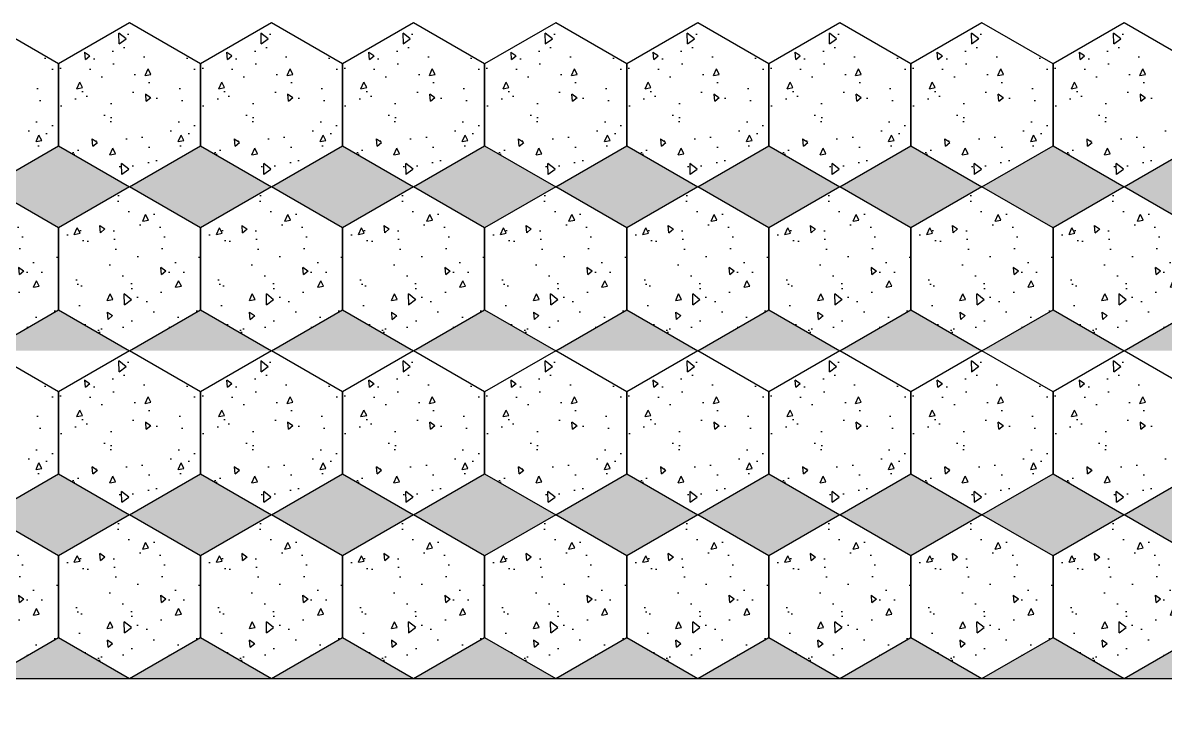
# Model space of a CAD drawing. Header units: millimetres. Extents: x 86441 to 190201, y 16532 to 98188.
# Drawn here: x 153489 to 154989, y 31825 to 32724 of the extents above; entities that cross this region are included whole.
import ezdxf

# ---------------------------------------------------------------- set-up
doc = ezdxf.new("R2010")
doc.units = ezdxf.units.MM
doc.header["$LTSCALE"] = 0.1
doc.layers.add('COLUMN', color=1, linetype='Continuous', lineweight=0)

msp = doc.modelspace()

# ---------------------------------------------------------------- hatches: boundary and pattern name
at = {"true_color": 0xa19859, "transparency": 33554687}
h = msp.add_hatch(dxfattribs=at)
h.set_pattern_fill('AR-CONC', color=55, scale=0.5, angle=45)
h.set_pattern_definition([(95, (65065.4, 13445.756), (70.047325, 58.77669), [9.525, -104.775]), (40, (65065.4, 13445.76), (-80.00923, 55.08836), [7.62, -83.82029]), (145.45144, (65071.23, 13450.65), (-9.9619, 113.86505), [8.095, -89.04512]), (91.1842, (65047.44, 13463.72), (110.70512, 80.9767), [14.2875, -157.1625]), (141.63556, (65056.66, 13470.46), (-3.5433, 171.41338), [12.14251, -133.5678]), (36.18415, (65047.44, 13463.72), (-3.5433, 171.41338), [11.42998, -125.72987]), (66, (65060.91, 13468.21), (89.75999, 17.447575), [9.525, -104.775]), (11, (65060.91, 13468.21), (-43.26996, 86.9706), [7.62, -83.82]), (116.45145, (65068.39, 13469.66), (46.49003, 104.41817), [8.095, -89.04497]), (82.5, (65065.397, 13445.756), (-28.802735, 30.986707), [0, -82.804, 0, -85.09, 0, -84.1375]), (52.5, (65065.397, 13445.756), (-11.794864, 59.0435), [0, -48.514, 0, -80.899, 0, -32.0675]), (12.5, (65045.37, 13425.73), (49.963932, 45.913098), [0, -31.75, 0, -99.06, 0, -131.445]), (2.5, (65036.39, 13416.75), (43.381952, 61.361196), [0, -41.275, 0, -65.786, 0, -93.345])])
h.paths.add_polyline_path([(153349.6, 32347.2), (153442.9, 32293.3), (153536.1, 32347.2), (153536.1, 32454.9), (153442.9, 32508.7), (153349.6, 32454.9)])
h.paths.add_polyline_path([(153349.6, 32562.6), (153442.9, 32508.7), (153536.1, 32562.6), (153536.1, 32670.3), (153442.9, 32724.2), (153349.6, 32670.3)])
h = msp.add_hatch(dxfattribs=at)
h.set_pattern_fill('AR-CONC', color=55, scale=0.5, angle=45)
h.set_pattern_definition([(95, (65251.964, 13445.756), (70.047325, 58.77669), [9.525, -104.775]), (40, (65251.96, 13445.76), (-80.00923, 55.08836), [7.62, -83.82029]), (145.45144, (65257.8, 13450.65), (-9.9619, 113.86505), [8.095, -89.04512]), (91.1842, (65234, 13463.72), (110.70512, 80.9767), [14.2875, -157.1625]), (141.63556, (65243.23, 13470.46), (-3.5433, 171.41338), [12.14251, -133.5678]), (36.18415, (65234, 13463.72), (-3.5433, 171.41338), [11.42998, -125.72987]), (66, (65247.474, 13468.21), (89.75999, 17.447575), [9.525, -104.775]), (11, (65247.47, 13468.21), (-43.26996, 86.9706), [7.62, -83.82]), (116.45145, (65254.95, 13469.66), (46.49003, 104.41817), [8.095, -89.04497]), (82.5, (65251.964, 13445.756), (-28.802735, 30.986707), [0, -82.804, 0, -85.09, 0, -84.1375]), (52.5, (65251.964, 13445.756), (-11.794864, 59.0435), [0, -48.514, 0, -80.899, 0, -32.0675]), (12.5, (65231.938, 13425.73), (49.963932, 45.913098), [0, -31.75, 0, -99.06, 0, -131.445]), (2.5, (65222.96, 13416.75), (43.381952, 61.361196), [0, -41.275, 0, -65.786, 0, -93.345])])
h.paths.add_polyline_path([(153536.1, 32347.2), (153629.4, 32293.3), (153722.7, 32347.2), (153722.7, 32454.9), (153629.4, 32508.7), (153536.1, 32454.9)])
h.paths.add_polyline_path([(153536.1, 32562.6), (153629.4, 32508.7), (153722.7, 32562.6), (153722.7, 32670.3), (153629.4, 32724.2), (153536.1, 32670.3)])
h = msp.add_hatch(dxfattribs=at)
h.set_pattern_fill('AR-CONC', color=55, scale=0.5, angle=45)
h.set_pattern_definition([(95, (65438.53, 13445.756), (70.047325, 58.77669), [9.525, -104.775]), (40, (65438.53, 13445.76), (-80.00923, 55.08836), [7.62, -83.82029]), (145.45144, (65444.37, 13450.65), (-9.9619, 113.86505), [8.095, -89.04512]), (91.1842, (65420.57, 13463.72), (110.70512, 80.9767), [14.2875, -157.1625]), (141.63556, (65429.8, 13470.46), (-3.5433, 171.41338), [12.14251, -133.5678]), (36.18415, (65420.57, 13463.72), (-3.5433, 171.41338), [11.42998, -125.72987]), (66, (65434.04, 13468.21), (89.75999, 17.447575), [9.525, -104.775]), (11, (65434.04, 13468.21), (-43.26996, 86.9706), [7.62, -83.82]), (116.45145, (65441.52, 13469.66), (46.49003, 104.41817), [8.095, -89.04497]), (82.5, (65438.532, 13445.756), (-28.802735, 30.986707), [0, -82.804, 0, -85.09, 0, -84.1375]), (52.5, (65438.53, 13445.756), (-11.794864, 59.0435), [0, -48.514, 0, -80.899, 0, -32.0675]), (12.5, (65418.506, 13425.73), (49.963932, 45.913098), [0, -31.75, 0, -99.06, 0, -131.445]), (2.5, (65409.525, 13416.75), (43.381952, 61.361196), [0, -41.275, 0, -65.786, 0, -93.345])])
h.paths.add_polyline_path([(153722.7, 32347.2), (153816, 32293.3), (153909.3, 32347.2), (153909.3, 32454.9), (153816, 32508.7), (153722.7, 32454.9)])
h.paths.add_polyline_path([(153722.7, 32562.6), (153816, 32508.7), (153909.3, 32562.6), (153909.3, 32670.3), (153816, 32724.2), (153722.7, 32670.3)])
h = msp.add_hatch(dxfattribs=at)
h.set_pattern_fill('AR-CONC', color=55, scale=0.5, angle=45)
h.set_pattern_definition([(95, (65625.1, 13445.756), (70.047325, 58.77669), [9.525, -104.775]), (40, (65625.1, 13445.76), (-80.00923, 55.08836), [7.62, -83.82029]), (145.45144, (65630.94, 13450.65), (-9.9619, 113.86505), [8.095, -89.04512]), (91.1842, (65607.14, 13463.72), (110.70512, 80.9767), [14.2875, -157.1625]), (141.63556, (65616.36, 13470.46), (-3.5433, 171.41338), [12.14251, -133.5678]), (36.18415, (65607.14, 13463.72), (-3.5433, 171.41338), [11.42998, -125.72987]), (66, (65620.61, 13468.21), (89.75999, 17.447575), [9.525, -104.775]), (11, (65620.61, 13468.21), (-43.26996, 86.9706), [7.62, -83.82]), (116.45145, (65628.09, 13469.66), (46.49003, 104.41817), [8.095, -89.04497]), (82.5, (65625.1, 13445.756), (-28.802735, 30.986707), [0, -82.804, 0, -85.09, 0, -84.1375]), (52.5, (65625.1, 13445.756), (-11.794864, 59.0435), [0, -48.514, 0, -80.899, 0, -32.0675]), (12.5, (65605.073, 13425.73), (49.963932, 45.913098), [0, -31.75, 0, -99.06, 0, -131.445]), (2.5, (65596.093, 13416.75), (43.381952, 61.361196), [0, -41.275, 0, -65.786, 0, -93.345])])
h.paths.add_polyline_path([(153909.3, 32347.2), (154002.6, 32293.3), (154095.8, 32347.2), (154095.8, 32454.9), (154002.6, 32508.7), (153909.3, 32454.9)])
h.paths.add_polyline_path([(153909.3, 32562.6), (154002.6, 32508.7), (154095.8, 32562.6), (154095.8, 32670.3), (154002.6, 32724.2), (153909.3, 32670.3)])
h = msp.add_hatch(dxfattribs=at)
h.set_pattern_fill('AR-CONC', color=55, scale=0.5, angle=45)
h.set_pattern_definition([(95, (65811.67, 13445.756), (70.047325, 58.77669), [9.525, -104.775]), (40, (65811.67, 13445.76), (-80.00923, 55.08836), [7.62, -83.82029]), (145.45144, (65817.5, 13450.65), (-9.9619, 113.86505), [8.095, -89.04512]), (91.1842, (65793.71, 13463.72), (110.70512, 80.9767), [14.2875, -157.1625]), (141.63556, (65802.93, 13470.46), (-3.5433, 171.41338), [12.14251, -133.5678]), (36.18415, (65793.7, 13463.72), (-3.5433, 171.41338), [11.42998, -125.72987]), (66, (65807.18, 13468.21), (89.75999, 17.447575), [9.525, -104.775]), (11, (65807.18, 13468.21), (-43.26996, 86.9706), [7.62, -83.82]), (116.45145, (65814.66, 13469.66), (46.49003, 104.41817), [8.095, -89.04497]), (82.5, (65811.667, 13445.756), (-28.802735, 30.986707), [0, -82.804, 0, -85.09, 0, -84.1375]), (52.5, (65811.667, 13445.756), (-11.794864, 59.0435), [0, -48.514, 0, -80.899, 0, -32.0675]), (12.5, (65791.64, 13425.73), (49.963932, 45.913098), [0, -31.75, 0, -99.06, 0, -131.445]), (2.5, (65782.66, 13416.75), (43.381952, 61.361196), [0, -41.275, 0, -65.786, 0, -93.345])])
h.paths.add_polyline_path([(154095.8, 32347.2), (154189.1, 32293.3), (154282.4, 32347.2), (154282.4, 32454.9), (154189.1, 32508.7), (154095.8, 32454.9)])
h.paths.add_polyline_path([(154095.8, 32562.6), (154189.1, 32508.7), (154282.4, 32562.6), (154282.4, 32670.3), (154189.1, 32724.2), (154095.8, 32670.3)])
h = msp.add_hatch(dxfattribs=at)
h.set_pattern_fill('AR-CONC', color=55, scale=0.5, angle=45)
h.set_pattern_definition([(95, (65998.234, 13445.756), (70.047325, 58.77669), [9.525, -104.775]), (40, (65998.23, 13445.76), (-80.00923, 55.08836), [7.62, -83.82029]), (145.45144, (66004.07, 13450.65), (-9.9619, 113.86505), [8.095, -89.04512]), (91.1842, (65980.27, 13463.72), (110.70512, 80.9767), [14.2875, -157.1625]), (141.63556, (65989.5, 13470.46), (-3.5433, 171.41338), [12.14251, -133.5678]), (36.18415, (65980.27, 13463.72), (-3.5433, 171.41338), [11.42998, -125.72987]), (66, (65993.744, 13468.21), (89.75999, 17.447575), [9.525, -104.775]), (11, (65993.74, 13468.21), (-43.26996, 86.9706), [7.62, -83.82]), (116.45145, (66001.22, 13469.66), (46.49003, 104.41817), [8.095, -89.04497]), (82.5, (65998.234, 13445.756), (-28.802735, 30.986707), [0, -82.804, 0, -85.09, 0, -84.1375]), (52.5, (65998.234, 13445.756), (-11.794864, 59.0435), [0, -48.514, 0, -80.899, 0, -32.0675]), (12.5, (65978.21, 13425.73), (49.963932, 45.913098), [0, -31.75, 0, -99.06, 0, -131.445]), (2.5, (65969.23, 13416.75), (43.381952, 61.361196), [0, -41.275, 0, -65.786, 0, -93.345])])
h.paths.add_polyline_path([(154282.4, 32347.2), (154375.7, 32293.3), (154469, 32347.2), (154469, 32454.9), (154375.7, 32508.7), (154282.4, 32454.9)])
h.paths.add_polyline_path([(154282.4, 32562.6), (154375.7, 32508.7), (154469, 32562.6), (154469, 32670.3), (154375.7, 32724.2), (154282.4, 32670.3)])
h = msp.add_hatch(dxfattribs=at)
h.set_pattern_fill('AR-CONC', color=55, scale=0.5, angle=45)
h.set_pattern_definition([(95, (66184.8, 13445.756), (70.047325, 58.77669), [9.525, -104.775]), (40, (66184.8, 13445.76), (-80.00923, 55.08836), [7.62, -83.82029]), (145.45144, (66190.64, 13450.65), (-9.9619, 113.86505), [8.095, -89.04512]), (91.1842, (66166.84, 13463.72), (110.70512, 80.9767), [14.2875, -157.1625]), (141.63556, (66176.07, 13470.46), (-3.5433, 171.41338), [12.14251, -133.5678]), (36.18415, (66166.84, 13463.72), (-3.5433, 171.41338), [11.42998, -125.72987]), (66, (66180.31, 13468.21), (89.75999, 17.447575), [9.525, -104.775]), (11, (66180.31, 13468.21), (-43.26996, 86.9706), [7.62, -83.82]), (116.45145, (66187.79, 13469.66), (46.49003, 104.41817), [8.095, -89.04497]), (82.5, (66184.802, 13445.756), (-28.802735, 30.986707), [0, -82.804, 0, -85.09, 0, -84.1375]), (52.5, (66184.8, 13445.756), (-11.794864, 59.0435), [0, -48.514, 0, -80.899, 0, -32.0675]), (12.5, (66164.776, 13425.73), (49.963932, 45.913098), [0, -31.75, 0, -99.06, 0, -131.445]), (2.5, (66155.796, 13416.75), (43.381952, 61.361196), [0, -41.275, 0, -65.786, 0, -93.345])])
h.paths.add_polyline_path([(154469, 32347.2), (154562.3, 32293.3), (154655.5, 32347.2), (154655.5, 32454.9), (154562.3, 32508.7), (154469, 32454.9)])
h.paths.add_polyline_path([(154469, 32562.6), (154562.3, 32508.7), (154655.5, 32562.6), (154655.5, 32670.3), (154562.3, 32724.2), (154469, 32670.3)])
h = msp.add_hatch(dxfattribs=at)
h.set_pattern_fill('AR-CONC', color=55, scale=0.5, angle=45)
h.set_pattern_definition([(95, (66371.37, 13445.756), (70.047325, 58.77669), [9.525, -104.775]), (40, (66371.37, 13445.76), (-80.00923, 55.08836), [7.62, -83.82029]), (145.45144, (66377.21, 13450.65), (-9.9619, 113.86505), [8.095, -89.04512]), (91.1842, (66353.41, 13463.72), (110.70512, 80.9767), [14.2875, -157.1625]), (141.63556, (66362.63, 13470.46), (-3.5433, 171.41338), [12.14251, -133.5678]), (36.18415, (66353.41, 13463.72), (-3.5433, 171.41338), [11.42998, -125.72987]), (66, (66366.88, 13468.21), (89.75999, 17.447575), [9.525, -104.775]), (11, (66366.88, 13468.21), (-43.26996, 86.9706), [7.62, -83.82]), (116.45145, (66374.36, 13469.66), (46.49003, 104.41817), [8.095, -89.04497]), (82.5, (66371.37, 13445.756), (-28.802735, 30.986707), [0, -82.804, 0, -85.09, 0, -84.1375]), (52.5, (66371.37, 13445.756), (-11.794864, 59.0435), [0, -48.514, 0, -80.899, 0, -32.0675]), (12.5, (66351.344, 13425.73), (49.963932, 45.913098), [0, -31.75, 0, -99.06, 0, -131.445]), (2.5, (66342.363, 13416.75), (43.381952, 61.361196), [0, -41.275, 0, -65.786, 0, -93.345])])
h.paths.add_polyline_path([(154655.5, 32347.2), (154748.8, 32293.3), (154842.1, 32347.2), (154842.1, 32454.9), (154748.8, 32508.7), (154655.5, 32454.9)])
h.paths.add_polyline_path([(154655.5, 32562.6), (154748.8, 32508.7), (154842.1, 32562.6), (154842.1, 32670.3), (154748.8, 32724.2), (154655.5, 32670.3)])
h = msp.add_hatch(dxfattribs=at)
h.set_pattern_fill('AR-CONC', color=55, scale=0.5, angle=45)
h.set_pattern_definition([(95, (66557.94, 13445.756), (70.047325, 58.77669), [9.525, -104.775]), (40, (66557.94, 13445.76), (-80.00923, 55.08836), [7.62, -83.82029]), (145.45144, (66563.77, 13450.65), (-9.9619, 113.86505), [8.095, -89.04512]), (91.1842, (66539.98, 13463.72), (110.70512, 80.9767), [14.2875, -157.1625]), (141.63556, (66549.2, 13470.46), (-3.5433, 171.41338), [12.14251, -133.5678]), (36.18415, (66539.98, 13463.72), (-3.5433, 171.41338), [11.42998, -125.72987]), (66, (66553.45, 13468.21), (89.75999, 17.447575), [9.525, -104.775]), (11, (66553.45, 13468.21), (-43.26996, 86.9706), [7.62, -83.82]), (116.45145, (66560.93, 13469.66), (46.49003, 104.41817), [8.095, -89.04497]), (82.5, (66557.937, 13445.756), (-28.802735, 30.986707), [0, -82.804, 0, -85.09, 0, -84.1375]), (52.5, (66557.937, 13445.756), (-11.794864, 59.0435), [0, -48.514, 0, -80.899, 0, -32.0675]), (12.5, (66537.91, 13425.73), (49.963932, 45.913098), [0, -31.75, 0, -99.06, 0, -131.445]), (2.5, (66528.93, 13416.75), (43.381952, 61.361196), [0, -41.275, 0, -65.786, 0, -93.345])])
h.paths.add_polyline_path([(154842.1, 32347.2), (154935.4, 32293.3), (155028.7, 32347.2), (155028.7, 32454.9), (154935.4, 32508.7), (154842.1, 32454.9)])
h.paths.add_polyline_path([(154842.1, 32562.6), (154935.4, 32508.7), (155028.7, 32562.6), (155028.7, 32670.3), (154935.4, 32724.2), (154842.1, 32670.3)])
at = {"true_color": 0xffffff, "transparency": 33554687}
h = msp.add_hatch(color=7, dxfattribs=at)
h.dxf.hatch_style = 1
h.set_gradient(color1=(114, 89, 52), color2=(161, 152, 89))
h.paths.add_polyline_path([(153629.4, 32508.7), (153536.1, 32562.6), (153442.9, 32508.7), (153536.1, 32454.9)])
h.paths.add_polyline_path([(153536.1, 32347.2), (153442.9, 32293.3), (153629.4, 32293.3)])
h = msp.add_hatch(color=7, dxfattribs=at)
h.dxf.hatch_style = 1
h.set_gradient(color1=(114, 89, 52), color2=(161, 152, 89))
h.paths.add_polyline_path([(153722.7, 32562.6), (153629.4, 32508.7), (153722.7, 32454.9), (153816, 32508.7)])
h.paths.add_polyline_path([(153722.7, 32347.2), (153629.4, 32293.3), (153816, 32293.3)])
h = msp.add_hatch(color=7, dxfattribs=at)
h.dxf.hatch_style = 1
h.set_gradient(color1=(114, 89, 52), color2=(161, 152, 89))
h.paths.add_polyline_path([(154002.6, 32508.7), (153909.3, 32562.6), (153816, 32508.7), (153909.3, 32454.9)])
h.paths.add_polyline_path([(153909.3, 32347.2), (153816, 32293.3), (154002.6, 32293.3)])
h = msp.add_hatch(color=7, dxfattribs=at)
h.dxf.hatch_style = 1
h.set_gradient(color1=(114, 89, 52), color2=(161, 152, 89))
h.paths.add_polyline_path([(154095.8, 32562.6), (154002.6, 32508.7), (154095.8, 32454.9), (154189.1, 32508.7)])
h.paths.add_polyline_path([(154095.8, 32347.2), (154002.6, 32293.3), (154189.1, 32293.3)])
h = msp.add_hatch(color=7, dxfattribs=at)
h.dxf.hatch_style = 1
h.set_gradient(color1=(114, 89, 52), color2=(161, 152, 89))
h.paths.add_polyline_path([(154375.7, 32508.7), (154282.4, 32562.6), (154189.1, 32508.7), (154282.4, 32454.9)])
h.paths.add_polyline_path([(154282.4, 32347.2), (154189.1, 32293.3), (154375.7, 32293.3)])
h = msp.add_hatch(color=7, dxfattribs=at)
h.dxf.hatch_style = 1
h.set_gradient(color1=(114, 89, 52), color2=(161, 152, 89))
h.paths.add_polyline_path([(154469, 32562.6), (154375.7, 32508.7), (154469, 32454.9), (154562.3, 32508.7)])
h.paths.add_polyline_path([(154469, 32347.2), (154375.7, 32293.3), (154562.3, 32293.3)])
h = msp.add_hatch(color=7, dxfattribs=at)
h.dxf.hatch_style = 1
h.set_gradient(color1=(114, 89, 52), color2=(161, 152, 89))
h.paths.add_polyline_path([(154748.8, 32508.7), (154655.5, 32562.6), (154562.3, 32508.7), (154655.5, 32454.9)])
h.paths.add_polyline_path([(154655.5, 32347.2), (154562.3, 32293.3), (154748.8, 32293.3)])
h = msp.add_hatch(color=7, dxfattribs=at)
h.dxf.hatch_style = 1
h.set_gradient(color1=(114, 89, 52), color2=(161, 152, 89))
h.paths.add_polyline_path([(154842.1, 32562.6), (154748.8, 32508.7), (154842.1, 32454.9), (154935.4, 32508.7)])
h.paths.add_polyline_path([(154842.1, 32347.2), (154748.8, 32293.3), (154935.4, 32293.3)])
h = msp.add_hatch(color=7, dxfattribs=at)
h.dxf.hatch_style = 1
h.set_gradient(color1=(114, 89, 52), color2=(161, 152, 89))
h.paths.add_polyline_path([(155122, 32508.7), (155028.7, 32562.6), (154935.4, 32508.7), (155028.7, 32454.9)])
h.paths.add_polyline_path([(155028.7, 32347.2), (154935.4, 32293.3), (155122, 32293.3)])
at = {"true_color": 0xa19859, "transparency": 33554687}
h = msp.add_hatch(dxfattribs=at)
h.set_pattern_fill('AR-CONC', color=55, scale=0.5, angle=45)
h.set_pattern_definition([(95, (65065.4, 13014.9), (70.047325, 58.77669), [9.525, -104.775]), (40, (65065.4, 13014.9), (-80.00923, 55.08836), [7.62, -83.82029]), (145.45144, (65071.23, 13019.795), (-9.9619, 113.86505), [8.095, -89.04512]), (91.1842, (65047.44, 13032.86), (110.70512, 80.9767), [14.2875, -157.1625]), (141.63556, (65056.66, 13039.6), (-3.5433, 171.41338), [12.14251, -133.5678]), (36.18415, (65047.44, 13032.86), (-3.5433, 171.41338), [11.42998, -125.72987]), (66, (65060.91, 13037.35), (89.75999, 17.447575), [9.525, -104.775]), (11, (65060.91, 13037.35), (-43.26996, 86.9706), [7.62, -83.82]), (116.45145, (65068.39, 13038.8), (46.49003, 104.41817), [8.095, -89.04497]), (82.5, (65065.397, 13014.897), (-28.802735, 30.986707), [0, -82.804, 0, -85.09, 0, -84.1375]), (52.5, (65065.397, 13014.897), (-11.794864, 59.0435), [0, -48.514, 0, -80.899, 0, -32.0675]), (12.5, (65045.37, 12994.87), (49.963932, 45.913098), [0, -31.75, 0, -99.06, 0, -131.445]), (2.5, (65036.39, 12985.89), (43.381952, 61.361196), [0, -41.275, 0, -65.786, 0, -93.345])])
h.paths.add_polyline_path([(153349.6, 31916.3), (153442.9, 31862.5), (153536.1, 31916.3), (153536.1, 32024), (153442.9, 32077.9), (153349.6, 32024)])
h.paths.add_polyline_path([(153349.6, 32131.7), (153442.9, 32077.9), (153536.1, 32131.7), (153536.1, 32239.5), (153442.9, 32293.3), (153349.6, 32239.5)])
h = msp.add_hatch(dxfattribs=at)
h.set_pattern_fill('AR-CONC', color=55, scale=0.5, angle=45)
h.set_pattern_definition([(95, (65251.964, 13014.9), (70.047325, 58.77669), [9.525, -104.775]), (40, (65251.96, 13014.9), (-80.00923, 55.08836), [7.62, -83.82029]), (145.45144, (65257.8, 13019.795), (-9.9619, 113.86505), [8.095, -89.04512]), (91.1842, (65234, 13032.86), (110.70512, 80.9767), [14.2875, -157.1625]), (141.63556, (65243.23, 13039.6), (-3.5433, 171.41338), [12.14251, -133.5678]), (36.18415, (65234, 13032.86), (-3.5433, 171.41338), [11.42998, -125.72987]), (66, (65247.474, 13037.35), (89.75999, 17.447575), [9.525, -104.775]), (11, (65247.47, 13037.35), (-43.26996, 86.9706), [7.62, -83.82]), (116.45145, (65254.95, 13038.8), (46.49003, 104.41817), [8.095, -89.04497]), (82.5, (65251.964, 13014.897), (-28.802735, 30.986707), [0, -82.804, 0, -85.09, 0, -84.1375]), (52.5, (65251.964, 13014.897), (-11.794864, 59.0435), [0, -48.514, 0, -80.899, 0, -32.0675]), (12.5, (65231.938, 12994.87), (49.963932, 45.913098), [0, -31.75, 0, -99.06, 0, -131.445]), (2.5, (65222.96, 12985.89), (43.381952, 61.361196), [0, -41.275, 0, -65.786, 0, -93.345])])
h.paths.add_polyline_path([(153536.1, 31916.3), (153629.4, 31862.5), (153722.7, 31916.3), (153722.7, 32024), (153629.4, 32077.9), (153536.1, 32024)])
h.paths.add_polyline_path([(153536.1, 32131.7), (153629.4, 32077.9), (153722.7, 32131.7), (153722.7, 32239.5), (153629.4, 32293.3), (153536.1, 32239.5)])
h = msp.add_hatch(dxfattribs=at)
h.set_pattern_fill('AR-CONC', color=55, scale=0.5, angle=45)
h.set_pattern_definition([(95, (65438.53, 13014.9), (70.047325, 58.77669), [9.525, -104.775]), (40, (65438.53, 13014.9), (-80.00923, 55.08836), [7.62, -83.82029]), (145.45144, (65444.37, 13019.795), (-9.9619, 113.86505), [8.095, -89.04512]), (91.1842, (65420.57, 13032.86), (110.70512, 80.9767), [14.2875, -157.1625]), (141.63556, (65429.8, 13039.6), (-3.5433, 171.41338), [12.14251, -133.5678]), (36.18415, (65420.57, 13032.86), (-3.5433, 171.41338), [11.42998, -125.72987]), (66, (65434.04, 13037.35), (89.75999, 17.447575), [9.525, -104.775]), (11, (65434.04, 13037.35), (-43.26996, 86.9706), [7.62, -83.82]), (116.45145, (65441.52, 13038.8), (46.49003, 104.41817), [8.095, -89.04497]), (82.5, (65438.532, 13014.897), (-28.802735, 30.986707), [0, -82.804, 0, -85.09, 0, -84.1375]), (52.5, (65438.53, 13014.897), (-11.794864, 59.0435), [0, -48.514, 0, -80.899, 0, -32.0675]), (12.5, (65418.506, 12994.87), (49.963932, 45.913098), [0, -31.75, 0, -99.06, 0, -131.445]), (2.5, (65409.525, 12985.89), (43.381952, 61.361196), [0, -41.275, 0, -65.786, 0, -93.345])])
h.paths.add_polyline_path([(153722.7, 31916.3), (153816, 31862.5), (153909.3, 31916.3), (153909.3, 32024), (153816, 32077.9), (153722.7, 32024)])
h.paths.add_polyline_path([(153722.7, 32131.7), (153816, 32077.9), (153909.3, 32131.7), (153909.3, 32239.5), (153816, 32293.3), (153722.7, 32239.5)])
h = msp.add_hatch(dxfattribs=at)
h.set_pattern_fill('AR-CONC', color=55, scale=0.5, angle=45)
h.set_pattern_definition([(95, (65625.1, 13014.9), (70.047325, 58.77669), [9.525, -104.775]), (40, (65625.1, 13014.9), (-80.00923, 55.08836), [7.62, -83.82029]), (145.45144, (65630.94, 13019.795), (-9.9619, 113.86505), [8.095, -89.04512]), (91.1842, (65607.14, 13032.86), (110.70512, 80.9767), [14.2875, -157.1625]), (141.63556, (65616.36, 13039.6), (-3.5433, 171.41338), [12.14251, -133.5678]), (36.18415, (65607.14, 13032.86), (-3.5433, 171.41338), [11.42998, -125.72987]), (66, (65620.61, 13037.35), (89.75999, 17.447575), [9.525, -104.775]), (11, (65620.61, 13037.35), (-43.26996, 86.9706), [7.62, -83.82]), (116.45145, (65628.09, 13038.8), (46.49003, 104.41817), [8.095, -89.04497]), (82.5, (65625.1, 13014.897), (-28.802735, 30.986707), [0, -82.804, 0, -85.09, 0, -84.1375]), (52.5, (65625.1, 13014.897), (-11.794864, 59.0435), [0, -48.514, 0, -80.899, 0, -32.0675]), (12.5, (65605.073, 12994.87), (49.963932, 45.913098), [0, -31.75, 0, -99.06, 0, -131.445]), (2.5, (65596.093, 12985.89), (43.381952, 61.361196), [0, -41.275, 0, -65.786, 0, -93.345])])
h.paths.add_polyline_path([(153909.3, 31916.3), (154002.6, 31862.5), (154095.8, 31916.3), (154095.8, 32024), (154002.6, 32077.9), (153909.3, 32024)])
h.paths.add_polyline_path([(153909.3, 32131.7), (154002.6, 32077.9), (154095.8, 32131.7), (154095.8, 32239.5), (154002.6, 32293.3), (153909.3, 32239.5)])
h = msp.add_hatch(dxfattribs=at)
h.set_pattern_fill('AR-CONC', color=55, scale=0.5, angle=45)
h.set_pattern_definition([(95, (65811.67, 13014.9), (70.047325, 58.77669), [9.525, -104.775]), (40, (65811.67, 13014.9), (-80.00923, 55.08836), [7.62, -83.82029]), (145.45144, (65817.5, 13019.795), (-9.9619, 113.86505), [8.095, -89.04512]), (91.1842, (65793.71, 13032.86), (110.70512, 80.9767), [14.2875, -157.1625]), (141.63556, (65802.93, 13039.6), (-3.5433, 171.41338), [12.14251, -133.5678]), (36.18415, (65793.7, 13032.86), (-3.5433, 171.41338), [11.42998, -125.72987]), (66, (65807.18, 13037.35), (89.75999, 17.447575), [9.525, -104.775]), (11, (65807.18, 13037.35), (-43.26996, 86.9706), [7.62, -83.82]), (116.45145, (65814.66, 13038.8), (46.49003, 104.41817), [8.095, -89.04497]), (82.5, (65811.667, 13014.897), (-28.802735, 30.986707), [0, -82.804, 0, -85.09, 0, -84.1375]), (52.5, (65811.667, 13014.897), (-11.794864, 59.0435), [0, -48.514, 0, -80.899, 0, -32.0675]), (12.5, (65791.64, 12994.87), (49.963932, 45.913098), [0, -31.75, 0, -99.06, 0, -131.445]), (2.5, (65782.66, 12985.89), (43.381952, 61.361196), [0, -41.275, 0, -65.786, 0, -93.345])])
h.paths.add_polyline_path([(154095.8, 31916.3), (154189.1, 31862.5), (154282.4, 31916.3), (154282.4, 32024), (154189.1, 32077.9), (154095.8, 32024)])
h.paths.add_polyline_path([(154095.8, 32131.7), (154189.1, 32077.9), (154282.4, 32131.7), (154282.4, 32239.5), (154189.1, 32293.3), (154095.8, 32239.5)])
h = msp.add_hatch(dxfattribs=at)
h.set_pattern_fill('AR-CONC', color=55, scale=0.5, angle=45)
h.set_pattern_definition([(95, (65998.234, 13014.9), (70.047325, 58.77669), [9.525, -104.775]), (40, (65998.23, 13014.9), (-80.00923, 55.08836), [7.62, -83.82029]), (145.45144, (66004.07, 13019.795), (-9.9619, 113.86505), [8.095, -89.04512]), (91.1842, (65980.27, 13032.86), (110.70512, 80.9767), [14.2875, -157.1625]), (141.63556, (65989.5, 13039.6), (-3.5433, 171.41338), [12.14251, -133.5678]), (36.18415, (65980.27, 13032.86), (-3.5433, 171.41338), [11.42998, -125.72987]), (66, (65993.744, 13037.35), (89.75999, 17.447575), [9.525, -104.775]), (11, (65993.74, 13037.35), (-43.26996, 86.9706), [7.62, -83.82]), (116.45145, (66001.22, 13038.8), (46.49003, 104.41817), [8.095, -89.04497]), (82.5, (65998.234, 13014.897), (-28.802735, 30.986707), [0, -82.804, 0, -85.09, 0, -84.1375]), (52.5, (65998.234, 13014.897), (-11.794864, 59.0435), [0, -48.514, 0, -80.899, 0, -32.0675]), (12.5, (65978.21, 12994.87), (49.963932, 45.913098), [0, -31.75, 0, -99.06, 0, -131.445]), (2.5, (65969.23, 12985.89), (43.381952, 61.361196), [0, -41.275, 0, -65.786, 0, -93.345])])
h.paths.add_polyline_path([(154282.4, 31916.3), (154375.7, 31862.5), (154469, 31916.3), (154469, 32024), (154375.7, 32077.9), (154282.4, 32024)])
h.paths.add_polyline_path([(154282.4, 32131.7), (154375.7, 32077.9), (154469, 32131.7), (154469, 32239.5), (154375.7, 32293.3), (154282.4, 32239.5)])
h = msp.add_hatch(dxfattribs=at)
h.set_pattern_fill('AR-CONC', color=55, scale=0.5, angle=45)
h.set_pattern_definition([(95, (66184.8, 13014.9), (70.047325, 58.77669), [9.525, -104.775]), (40, (66184.8, 13014.9), (-80.00923, 55.08836), [7.62, -83.82029]), (145.45144, (66190.64, 13019.795), (-9.9619, 113.86505), [8.095, -89.04512]), (91.1842, (66166.84, 13032.86), (110.70512, 80.9767), [14.2875, -157.1625]), (141.63556, (66176.07, 13039.6), (-3.5433, 171.41338), [12.14251, -133.5678]), (36.18415, (66166.84, 13032.86), (-3.5433, 171.41338), [11.42998, -125.72987]), (66, (66180.31, 13037.35), (89.75999, 17.447575), [9.525, -104.775]), (11, (66180.31, 13037.35), (-43.26996, 86.9706), [7.62, -83.82]), (116.45145, (66187.79, 13038.8), (46.49003, 104.41817), [8.095, -89.04497]), (82.5, (66184.802, 13014.897), (-28.802735, 30.986707), [0, -82.804, 0, -85.09, 0, -84.1375]), (52.5, (66184.8, 13014.897), (-11.794864, 59.0435), [0, -48.514, 0, -80.899, 0, -32.0675]), (12.5, (66164.776, 12994.87), (49.963932, 45.913098), [0, -31.75, 0, -99.06, 0, -131.445]), (2.5, (66155.796, 12985.89), (43.381952, 61.361196), [0, -41.275, 0, -65.786, 0, -93.345])])
h.paths.add_polyline_path([(154469, 31916.3), (154562.3, 31862.5), (154655.5, 31916.3), (154655.5, 32024), (154562.3, 32077.9), (154469, 32024)])
h.paths.add_polyline_path([(154469, 32131.7), (154562.3, 32077.9), (154655.5, 32131.7), (154655.5, 32239.5), (154562.3, 32293.3), (154469, 32239.5)])
h = msp.add_hatch(dxfattribs=at)
h.set_pattern_fill('AR-CONC', color=55, scale=0.5, angle=45)
h.set_pattern_definition([(95, (66371.37, 13014.9), (70.047325, 58.77669), [9.525, -104.775]), (40, (66371.37, 13014.9), (-80.00923, 55.08836), [7.62, -83.82029]), (145.45144, (66377.21, 13019.795), (-9.9619, 113.86505), [8.095, -89.04512]), (91.1842, (66353.41, 13032.86), (110.70512, 80.9767), [14.2875, -157.1625]), (141.63556, (66362.63, 13039.6), (-3.5433, 171.41338), [12.14251, -133.5678]), (36.18415, (66353.41, 13032.86), (-3.5433, 171.41338), [11.42998, -125.72987]), (66, (66366.88, 13037.35), (89.75999, 17.447575), [9.525, -104.775]), (11, (66366.88, 13037.35), (-43.26996, 86.9706), [7.62, -83.82]), (116.45145, (66374.36, 13038.8), (46.49003, 104.41817), [8.095, -89.04497]), (82.5, (66371.37, 13014.897), (-28.802735, 30.986707), [0, -82.804, 0, -85.09, 0, -84.1375]), (52.5, (66371.37, 13014.897), (-11.794864, 59.0435), [0, -48.514, 0, -80.899, 0, -32.0675]), (12.5, (66351.344, 12994.87), (49.963932, 45.913098), [0, -31.75, 0, -99.06, 0, -131.445]), (2.5, (66342.363, 12985.89), (43.381952, 61.361196), [0, -41.275, 0, -65.786, 0, -93.345])])
h.paths.add_polyline_path([(154655.5, 31916.3), (154748.8, 31862.5), (154842.1, 31916.3), (154842.1, 32024), (154748.8, 32077.9), (154655.5, 32024)])
h.paths.add_polyline_path([(154655.5, 32131.7), (154748.8, 32077.9), (154842.1, 32131.7), (154842.1, 32239.5), (154748.8, 32293.3), (154655.5, 32239.5)])
h = msp.add_hatch(dxfattribs=at)
h.set_pattern_fill('AR-CONC', color=55, scale=0.5, angle=45)
h.set_pattern_definition([(95, (66557.94, 13014.9), (70.047325, 58.77669), [9.525, -104.775]), (40, (66557.94, 13014.9), (-80.00923, 55.08836), [7.62, -83.82029]), (145.45144, (66563.77, 13019.795), (-9.9619, 113.86505), [8.095, -89.04512]), (91.1842, (66539.98, 13032.86), (110.70512, 80.9767), [14.2875, -157.1625]), (141.63556, (66549.2, 13039.6), (-3.5433, 171.41338), [12.14251, -133.5678]), (36.18415, (66539.98, 13032.86), (-3.5433, 171.41338), [11.42998, -125.72987]), (66, (66553.45, 13037.35), (89.75999, 17.447575), [9.525, -104.775]), (11, (66553.45, 13037.35), (-43.26996, 86.9706), [7.62, -83.82]), (116.45145, (66560.93, 13038.8), (46.49003, 104.41817), [8.095, -89.04497]), (82.5, (66557.937, 13014.897), (-28.802735, 30.986707), [0, -82.804, 0, -85.09, 0, -84.1375]), (52.5, (66557.937, 13014.897), (-11.794864, 59.0435), [0, -48.514, 0, -80.899, 0, -32.0675]), (12.5, (66537.91, 12994.87), (49.963932, 45.913098), [0, -31.75, 0, -99.06, 0, -131.445]), (2.5, (66528.93, 12985.89), (43.381952, 61.361196), [0, -41.275, 0, -65.786, 0, -93.345])])
h.paths.add_polyline_path([(154842.1, 31916.3), (154935.4, 31862.5), (155028.7, 31916.3), (155028.7, 32024), (154935.4, 32077.9), (154842.1, 32024)])
h.paths.add_polyline_path([(154842.1, 32131.7), (154935.4, 32077.9), (155028.7, 32131.7), (155028.7, 32239.5), (154935.4, 32293.3), (154842.1, 32239.5)])
at = {"true_color": 0xffffff, "transparency": 33554687}
h = msp.add_hatch(color=7, dxfattribs=at)
h.dxf.hatch_style = 1
h.set_gradient(color1=(114, 89, 52), color2=(161, 152, 89))
h.paths.add_polyline_path([(153629.4, 32077.9), (153536.1, 32131.7), (153442.9, 32077.9), (153536.1, 32024)])
h.paths.add_polyline_path([(153536.1, 31916.3), (153442.9, 31862.5), (153629.4, 31862.5)])
h = msp.add_hatch(color=7, dxfattribs=at)
h.dxf.hatch_style = 1
h.set_gradient(color1=(114, 89, 52), color2=(161, 152, 89))
h.paths.add_polyline_path([(153722.7, 32131.7), (153629.4, 32077.9), (153722.7, 32024), (153816, 32077.9)])
h.paths.add_polyline_path([(153722.7, 31916.3), (153629.4, 31862.5), (153816, 31862.5)])
h = msp.add_hatch(color=7, dxfattribs=at)
h.dxf.hatch_style = 1
h.set_gradient(color1=(114, 89, 52), color2=(161, 152, 89))
h.paths.add_polyline_path([(154002.6, 32077.9), (153909.3, 32131.7), (153816, 32077.9), (153909.3, 32024)])
h.paths.add_polyline_path([(153909.3, 31916.3), (153816, 31862.5), (154002.6, 31862.5)])
h = msp.add_hatch(color=7, dxfattribs=at)
h.dxf.hatch_style = 1
h.set_gradient(color1=(114, 89, 52), color2=(161, 152, 89))
h.paths.add_polyline_path([(154095.8, 32131.7), (154002.6, 32077.9), (154095.8, 32024), (154189.1, 32077.9)])
h.paths.add_polyline_path([(154095.8, 31916.3), (154002.6, 31862.5), (154189.1, 31862.5)])
h = msp.add_hatch(color=7, dxfattribs=at)
h.dxf.hatch_style = 1
h.set_gradient(color1=(114, 89, 52), color2=(161, 152, 89))
h.paths.add_polyline_path([(154375.7, 32077.9), (154282.4, 32131.7), (154189.1, 32077.9), (154282.4, 32024)])
h.paths.add_polyline_path([(154282.4, 31916.3), (154189.1, 31862.5), (154375.7, 31862.5)])
h = msp.add_hatch(color=7, dxfattribs=at)
h.dxf.hatch_style = 1
h.set_gradient(color1=(114, 89, 52), color2=(161, 152, 89))
h.paths.add_polyline_path([(154469, 32131.7), (154375.7, 32077.9), (154469, 32024), (154562.3, 32077.9)])
h.paths.add_polyline_path([(154469, 31916.3), (154375.7, 31862.5), (154562.3, 31862.5)])
h = msp.add_hatch(color=7, dxfattribs=at)
h.dxf.hatch_style = 1
h.set_gradient(color1=(114, 89, 52), color2=(161, 152, 89))
h.paths.add_polyline_path([(154748.8, 32077.9), (154655.5, 32131.7), (154562.3, 32077.9), (154655.5, 32024)])
h.paths.add_polyline_path([(154655.5, 31916.3), (154562.3, 31862.5), (154748.8, 31862.5)])
h = msp.add_hatch(color=7, dxfattribs=at)
h.dxf.hatch_style = 1
h.set_gradient(color1=(114, 89, 52), color2=(161, 152, 89))
h.paths.add_polyline_path([(154842.1, 32131.7), (154748.8, 32077.9), (154842.1, 32024), (154935.4, 32077.9)])
h.paths.add_polyline_path([(154842.1, 31916.3), (154748.8, 31862.5), (154935.4, 31862.5)])
h = msp.add_hatch(color=7, dxfattribs=at)
h.dxf.hatch_style = 1
h.set_gradient(color1=(114, 89, 52), color2=(161, 152, 89))
h.paths.add_polyline_path([(155122, 32077.9), (155028.7, 32131.7), (154935.4, 32077.9), (155028.7, 32024)])
h.paths.add_polyline_path([(155028.7, 31916.3), (154935.4, 31862.5), (155122, 31862.5)])
at = {"layer": 'COLUMN', "lineweight": 9, "true_color": 0x636466, "transparency": 33554687}
h = msp.add_hatch(dxfattribs=at)
h.set_pattern_fill('STEEL', color=251, scale=80)
h.set_pattern_definition([(45, (64319.13, 0), (-179.6051, 179.6051), []), (45, (64319.13, 127), (-179.6051, 179.6051), [])])
h.paths.add_polyline_path([(164595.2, 27066.5), (164255.7, 27066.5), (164255.7, 26916.5), (164595.2, 26916.5)])
h.paths.add_polyline_path([(174507, 33556.3), (174357, 33556.3), (174357, 32406.3), (174507, 32406.3)], flags=17)
h.paths.add_polyline_path([(173607, 32556.3), (172557, 32556.3), (172557, 32406.3), (173607, 32406.3)], flags=17)
h.paths.add_polyline_path([(165970.7, 28907.5), (163243.7, 28907.5), (163243.7, 28757.5), (165970.7, 28757.5)])
h.paths.add_polyline_path([(164255.7, 26699.5), (164255.7, 26959.9), (164105.7, 26959.9), (164105.7, 26699.5), (164105.7, 25765.5), (164255.7, 25765.5)])
h.paths.add_polyline_path([(165495.2, 26965.5), (165345.2, 26965.5), (165345.2, 25765.5), (165495.2, 25765.5), (165495.2, 26266)])
h.paths.add_polyline_path([(164105.7, 26857.5), (163655.7, 26857.5), (163655.7, 26707.5), (164105.7, 26707.5)])
h.paths.add_polyline_path([(164255.7, 27857.5), (164105.7, 27857.5), (164105.7, 27472), (164255.7, 27472)])
h.paths.add_polyline_path([(164105.7, 27857.5), (162455.7, 27857.5), (162455.7, 27707.5), (164105.7, 27707.5)])
h.paths.add_polyline_path([(162905.7, 27707.5), (162755.7, 27707.5), (162755.7, 26707.5), (162905.7, 26707.5), (162905.7, 26857.5)])
h.paths.add_polyline_path([(166737.7, 27066.5), (166584.7, 27066.5), (166245.2, 27066.5), (166245.2, 26916.5), (166584.7, 26916.5), (166737.7, 26916.5)], flags=17)
h.paths.add_polyline_path([(157391.7, 26699.5), (153621.7, 26699.5), (153621.7, 26469.5), (157391.7, 26469.5)])
h.paths.add_polyline_path([(161253.7, 26699.5), (160954.7, 26699.5), (160954.7, 26469.5), (161253.7, 26469.5)])
h.paths.add_polyline_path([(158065.7, 26699.5), (157693.7, 26699.5), (157693.7, 26469.5), (158065.7, 26469.5)])
h.paths.add_polyline_path([(166584.7, 25765.5), (166309.8, 25765.5), (166309.8, 25535.5), (166584.7, 25535.5)])
h.paths.add_polyline_path([(165770.1, 25765.5), (165070.3, 25765.5), (165070.3, 25535.5), (165770.1, 25535.5)])
h.paths.add_polyline_path([(164524.9, 25765.5), (161555.7, 25765.5), (161555.7, 25535.5), (164524.9, 25535.5)])
h.paths.add_polyline_path([(166200.7, 28757.5), (165970.7, 28757.5), (165970.7, 28041.5), (166737.7, 28041.5), (166737.7, 26768.5), (166967.7, 26768.5), (166967.7, 28271.5), (166200.7, 28271.5)])
h.paths.add_polyline_path([(166200.7, 31999.5), (165970.7, 31999.5), (165970.7, 31646.5), (166200.7, 31646.5)])
h.paths.add_polyline_path([(166200.7, 37176.5), (165970.7, 37176.5), (165206.7, 37176.5), (165206.7, 36946.5), (165970.7, 36946.5), (165970.7, 34888.5), (166200.7, 34888.5)])
h.paths.add_polyline_path([(162317.7, 37176.5), (161555.7, 37176.5), (161555.7, 36946.5), (162317.7, 36946.5)])
h.paths.add_polyline_path([(158065.7, 37176.5), (157693.7, 37176.5), (157693.7, 36946.5), (158065.7, 36946.5)])
h.paths.add_polyline_path([(161253.7, 37176.5), (160954.7, 37176.5), (160954.7, 36946.5), (161253.7, 36946.5)])
h.paths.add_polyline_path([(157391.7, 37176.5), (153621.7, 37176.5), (153621.7, 36946.5), (157391.7, 36946.5)])
edge = h.paths.add_edge_path()
edge.add_line((176201, 27026.6), (176431, 27026.6))
edge.add_line((176204.2, 28299.9), (176201, 27021.1))
edge.add_line((176431, 28531.6), (176431, 27026.6))
edge.add_line((175664, 28531.6), (176431, 28531.6))
edge.add_line((175434.1, 28301.6), (176204.2, 28299.9))
edge.add_line((175664, 37436.6), (175664, 28531.6))
edge.add_line((175434.1, 37206.6), (175434.1, 28301.6))
edge.add_line((171019, 37436.6), (175664, 37436.6))
edge.add_line((171019, 37206.6), (175434.1, 37206.6))
edge.add_line((171019, 37436.6), (171019, 37206.6))
h.paths.add_polyline_path([(176048, 26025.6), (176048, 25795.6), (171019, 25795.6), (171019, 26025.6)])

# ---------------------------------------------------------------- linework, layer by layer
at = {"color": 4, "lineweight": 18, "transparency": 33554687}
msp.add_line((152416.7, 31862.5), (155216.7, 31862.5), dxfattribs=at)
at = {"color": 67, "true_color": 0x727430, "transparency": 33554687}
for p, q in [((153163, 31862.5), (153763, 31862.5)), ((153536.1, 31862.5), (154136.1, 31862.5)), ((153909.3, 31862.5), (154509.3, 31862.5)), ((154282.4, 31862.5), (154882.4, 31862.5)), ((154655.5, 31862.5), (155255.5, 31862.5))]:
    msp.add_line(p, q, dxfattribs=at)
at = {"color": 7, "true_color": 0xffffff, "transparency": 33554687}
for points in [[(153442.9, 32724.2), (153349.6, 32670.3), (153349.6, 32562.6), (153442.9, 32508.7), (153536.1, 32562.6), (153536.1, 32670.3), (153442.9, 32724.2)], [(153442.9, 32724.2), (153349.6, 32670.3), (153349.6, 32562.6), (153442.9, 32508.7), (153536.1, 32562.6), (153536.1, 32670.3), (153442.9, 32724.2)], [(153629.4, 32724.2), (153536.1, 32670.3), (153536.1, 32562.6), (153629.4, 32508.7), (153722.7, 32562.6), (153722.7, 32670.3), (153629.4, 32724.2)], [(153629.4, 32724.2), (153536.1, 32670.3), (153536.1, 32562.6), (153629.4, 32508.7), (153722.7, 32562.6), (153722.7, 32670.3), (153629.4, 32724.2)], [(153816, 32724.2), (153722.7, 32670.3), (153722.7, 32562.6), (153816, 32508.7), (153909.3, 32562.6), (153909.3, 32670.3), (153816, 32724.2)], [(153816, 32724.2), (153722.7, 32670.3), (153722.7, 32562.6), (153816, 32508.7), (153909.3, 32562.6), (153909.3, 32670.3), (153816, 32724.2)], [(154002.6, 32724.2), (153909.3, 32670.3), (153909.3, 32562.6), (154002.6, 32508.7), (154095.8, 32562.6), (154095.8, 32670.3), (154002.6, 32724.2)], [(154002.6, 32724.2), (153909.3, 32670.3), (153909.3, 32562.6), (154002.6, 32508.7), (154095.8, 32562.6), (154095.8, 32670.3), (154002.6, 32724.2)], [(154189.1, 32724.2), (154095.8, 32670.3), (154095.8, 32562.6), (154189.1, 32508.7), (154282.4, 32562.6), (154282.4, 32670.3), (154189.1, 32724.2)], [(154189.1, 32724.2), (154095.8, 32670.3), (154095.8, 32562.6), (154189.1, 32508.7), (154282.4, 32562.6), (154282.4, 32670.3), (154189.1, 32724.2)], [(154375.7, 32724.2), (154282.4, 32670.3), (154282.4, 32562.6), (154375.7, 32508.7), (154469, 32562.6), (154469, 32670.3), (154375.7, 32724.2)], [(154375.7, 32724.2), (154282.4, 32670.3), (154282.4, 32562.6), (154375.7, 32508.7), (154469, 32562.6), (154469, 32670.3), (154375.7, 32724.2)], [(154562.3, 32724.2), (154469, 32670.3), (154469, 32562.6), (154562.3, 32508.7), (154655.5, 32562.6), (154655.5, 32670.3), (154562.3, 32724.2)], [(154562.3, 32724.2), (154469, 32670.3), (154469, 32562.6), (154562.3, 32508.7), (154655.5, 32562.6), (154655.5, 32670.3), (154562.3, 32724.2)], [(154748.8, 32724.2), (154655.5, 32670.3), (154655.5, 32562.6), (154748.8, 32508.7), (154842.1, 32562.6), (154842.1, 32670.3), (154748.8, 32724.2)], [(154748.8, 32724.2), (154655.5, 32670.3), (154655.5, 32562.6), (154748.8, 32508.7), (154842.1, 32562.6), (154842.1, 32670.3), (154748.8, 32724.2)], [(154935.4, 32724.2), (154842.1, 32670.3), (154842.1, 32562.6), (154935.4, 32508.7), (155028.7, 32562.6), (155028.7, 32670.3), (154935.4, 32724.2)], [(154935.4, 32724.2), (154842.1, 32670.3), (154842.1, 32562.6), (154935.4, 32508.7), (155028.7, 32562.6), (155028.7, 32670.3), (154935.4, 32724.2)], [(153442.9, 32508.7), (153349.6, 32454.9), (153349.6, 32347.2), (153442.9, 32293.3), (153536.1, 32347.2), (153536.1, 32454.9), (153442.9, 32508.7)], [(153442.9, 32508.7), (153349.6, 32454.9), (153349.6, 32347.2), (153442.9, 32293.3), (153536.1, 32347.2), (153536.1, 32454.9), (153442.9, 32508.7)], [(153629.4, 32508.7), (153536.1, 32454.9), (153536.1, 32347.2), (153629.4, 32293.3), (153722.7, 32347.2), (153722.7, 32454.9), (153629.4, 32508.7)], [(153629.4, 32508.7), (153536.1, 32454.9), (153536.1, 32347.2), (153629.4, 32293.3), (153722.7, 32347.2), (153722.7, 32454.9), (153629.4, 32508.7)], [(153816, 32508.7), (153722.7, 32454.9), (153722.7, 32347.2), (153816, 32293.3), (153909.3, 32347.2), (153909.3, 32454.9), (153816, 32508.7)], [(153816, 32508.7), (153722.7, 32454.9), (153722.7, 32347.2), (153816, 32293.3), (153909.3, 32347.2), (153909.3, 32454.9), (153816, 32508.7)], [(154002.6, 32508.7), (153909.3, 32454.9), (153909.3, 32347.2), (154002.6, 32293.3), (154095.8, 32347.2), (154095.8, 32454.9), (154002.6, 32508.7)], [(154002.6, 32508.7), (153909.3, 32454.9), (153909.3, 32347.2), (154002.6, 32293.3), (154095.8, 32347.2), (154095.8, 32454.9), (154002.6, 32508.7)], [(154189.1, 32508.7), (154095.8, 32454.9), (154095.8, 32347.2), (154189.1, 32293.3), (154282.4, 32347.2), (154282.4, 32454.9), (154189.1, 32508.7)], [(154189.1, 32508.7), (154095.8, 32454.9), (154095.8, 32347.2), (154189.1, 32293.3), (154282.4, 32347.2), (154282.4, 32454.9), (154189.1, 32508.7)], [(154375.7, 32508.7), (154282.4, 32454.9), (154282.4, 32347.2), (154375.7, 32293.3), (154469, 32347.2), (154469, 32454.9), (154375.7, 32508.7)], [(154375.7, 32508.7), (154282.4, 32454.9), (154282.4, 32347.2), (154375.7, 32293.3), (154469, 32347.2), (154469, 32454.9), (154375.7, 32508.7)], [(154562.3, 32508.7), (154469, 32454.9), (154469, 32347.2), (154562.3, 32293.3), (154655.5, 32347.2), (154655.5, 32454.9), (154562.3, 32508.7)], [(154562.3, 32508.7), (154469, 32454.9), (154469, 32347.2), (154562.3, 32293.3), (154655.5, 32347.2), (154655.5, 32454.9), (154562.3, 32508.7)], [(154748.8, 32508.7), (154655.5, 32454.9), (154655.5, 32347.2), (154748.8, 32293.3), (154842.1, 32347.2), (154842.1, 32454.9), (154748.8, 32508.7)], [(154748.8, 32508.7), (154655.5, 32454.9), (154655.5, 32347.2), (154748.8, 32293.3), (154842.1, 32347.2), (154842.1, 32454.9), (154748.8, 32508.7)], [(154935.4, 32508.7), (154842.1, 32454.9), (154842.1, 32347.2), (154935.4, 32293.3), (155028.7, 32347.2), (155028.7, 32454.9), (154935.4, 32508.7)], [(154935.4, 32508.7), (154842.1, 32454.9), (154842.1, 32347.2), (154935.4, 32293.3), (155028.7, 32347.2), (155028.7, 32454.9), (154935.4, 32508.7)], [(153442.9, 32293.3), (153349.6, 32239.5), (153349.6, 32131.7), (153442.9, 32077.9), (153536.1, 32131.7), (153536.1, 32239.5), (153442.9, 32293.3)], [(153442.9, 32293.3), (153349.6, 32239.5), (153349.6, 32131.7), (153442.9, 32077.9), (153536.1, 32131.7), (153536.1, 32239.5), (153442.9, 32293.3)], [(153629.4, 32293.3), (153536.1, 32239.5), (153536.1, 32131.7), (153629.4, 32077.9), (153722.7, 32131.7), (153722.7, 32239.5), (153629.4, 32293.3)], [(153629.4, 32293.3), (153536.1, 32239.5), (153536.1, 32131.7), (153629.4, 32077.9), (153722.7, 32131.7), (153722.7, 32239.5), (153629.4, 32293.3)], [(153816, 32293.3), (153722.7, 32239.5), (153722.7, 32131.7), (153816, 32077.9), (153909.3, 32131.7), (153909.3, 32239.5), (153816, 32293.3)], [(153816, 32293.3), (153722.7, 32239.5), (153722.7, 32131.7), (153816, 32077.9), (153909.3, 32131.7), (153909.3, 32239.5), (153816, 32293.3)], [(154002.6, 32293.3), (153909.3, 32239.5), (153909.3, 32131.7), (154002.6, 32077.9), (154095.8, 32131.7), (154095.8, 32239.5), (154002.6, 32293.3)], [(154002.6, 32293.3), (153909.3, 32239.5), (153909.3, 32131.7), (154002.6, 32077.9), (154095.8, 32131.7), (154095.8, 32239.5), (154002.6, 32293.3)], [(154189.1, 32293.3), (154095.8, 32239.5), (154095.8, 32131.7), (154189.1, 32077.9), (154282.4, 32131.7), (154282.4, 32239.5), (154189.1, 32293.3)], [(154189.1, 32293.3), (154095.8, 32239.5), (154095.8, 32131.7), (154189.1, 32077.9), (154282.4, 32131.7), (154282.4, 32239.5), (154189.1, 32293.3)], [(154375.7, 32293.3), (154282.4, 32239.5), (154282.4, 32131.7), (154375.7, 32077.9), (154469, 32131.7), (154469, 32239.5), (154375.7, 32293.3)], [(154375.7, 32293.3), (154282.4, 32239.5), (154282.4, 32131.7), (154375.7, 32077.9), (154469, 32131.7), (154469, 32239.5), (154375.7, 32293.3)], [(154562.3, 32293.3), (154469, 32239.5), (154469, 32131.7), (154562.3, 32077.9), (154655.5, 32131.7), (154655.5, 32239.5), (154562.3, 32293.3)], [(154562.3, 32293.3), (154469, 32239.5), (154469, 32131.7), (154562.3, 32077.9), (154655.5, 32131.7), (154655.5, 32239.5), (154562.3, 32293.3)], [(154748.8, 32293.3), (154655.5, 32239.5), (154655.5, 32131.7), (154748.8, 32077.9), (154842.1, 32131.7), (154842.1, 32239.5), (154748.8, 32293.3)], [(154748.8, 32293.3), (154655.5, 32239.5), (154655.5, 32131.7), (154748.8, 32077.9), (154842.1, 32131.7), (154842.1, 32239.5), (154748.8, 32293.3)], [(154935.4, 32293.3), (154842.1, 32239.5), (154842.1, 32131.7), (154935.4, 32077.9), (155028.7, 32131.7), (155028.7, 32239.5), (154935.4, 32293.3)], [(154935.4, 32293.3), (154842.1, 32239.5), (154842.1, 32131.7), (154935.4, 32077.9), (155028.7, 32131.7), (155028.7, 32239.5), (154935.4, 32293.3)], [(153442.9, 32077.9), (153349.6, 32024), (153349.6, 31916.3), (153442.9, 31862.5), (153536.1, 31916.3), (153536.1, 32024), (153442.9, 32077.9)], [(153442.9, 32077.9), (153349.6, 32024), (153349.6, 31916.3), (153442.9, 31862.5), (153536.1, 31916.3), (153536.1, 32024), (153442.9, 32077.9)], [(153629.4, 32077.9), (153536.1, 32024), (153536.1, 31916.3), (153629.4, 31862.5), (153722.7, 31916.3), (153722.7, 32024), (153629.4, 32077.9)], [(153629.4, 32077.9), (153536.1, 32024), (153536.1, 31916.3), (153629.4, 31862.5), (153722.7, 31916.3), (153722.7, 32024), (153629.4, 32077.9)], [(153816, 32077.9), (153722.7, 32024), (153722.7, 31916.3), (153816, 31862.5), (153909.3, 31916.3), (153909.3, 32024), (153816, 32077.9)], [(153816, 32077.9), (153722.7, 32024), (153722.7, 31916.3), (153816, 31862.5), (153909.3, 31916.3), (153909.3, 32024), (153816, 32077.9)], [(154002.6, 32077.9), (153909.3, 32024), (153909.3, 31916.3), (154002.6, 31862.5), (154095.8, 31916.3), (154095.8, 32024), (154002.6, 32077.9)], [(154002.6, 32077.9), (153909.3, 32024), (153909.3, 31916.3), (154002.6, 31862.5), (154095.8, 31916.3), (154095.8, 32024), (154002.6, 32077.9)], [(154189.1, 32077.9), (154095.8, 32024), (154095.8, 31916.3), (154189.1, 31862.5), (154282.4, 31916.3), (154282.4, 32024), (154189.1, 32077.9)], [(154189.1, 32077.9), (154095.8, 32024), (154095.8, 31916.3), (154189.1, 31862.5), (154282.4, 31916.3), (154282.4, 32024), (154189.1, 32077.9)], [(154375.7, 32077.9), (154282.4, 32024), (154282.4, 31916.3), (154375.7, 31862.5), (154469, 31916.3), (154469, 32024), (154375.7, 32077.9)], [(154375.7, 32077.9), (154282.4, 32024), (154282.4, 31916.3), (154375.7, 31862.5), (154469, 31916.3), (154469, 32024), (154375.7, 32077.9)], [(154562.3, 32077.9), (154469, 32024), (154469, 31916.3), (154562.3, 31862.5), (154655.5, 31916.3), (154655.5, 32024), (154562.3, 32077.9)], [(154562.3, 32077.9), (154469, 32024), (154469, 31916.3), (154562.3, 31862.5), (154655.5, 31916.3), (154655.5, 32024), (154562.3, 32077.9)], [(154748.8, 32077.9), (154655.5, 32024), (154655.5, 31916.3), (154748.8, 31862.5), (154842.1, 31916.3), (154842.1, 32024), (154748.8, 32077.9)], [(154748.8, 32077.9), (154655.5, 32024), (154655.5, 31916.3), (154748.8, 31862.5), (154842.1, 31916.3), (154842.1, 32024), (154748.8, 32077.9)], [(154935.4, 32077.9), (154842.1, 32024), (154842.1, 31916.3), (154935.4, 31862.5), (155028.7, 31916.3), (155028.7, 32024), (154935.4, 32077.9)], [(154935.4, 32077.9), (154842.1, 32024), (154842.1, 31916.3), (154935.4, 31862.5), (155028.7, 31916.3), (155028.7, 32024), (154935.4, 32077.9)]]:
    msp.add_lwpolyline(points, dxfattribs=at)

doc.saveas('drawing.dxf')
